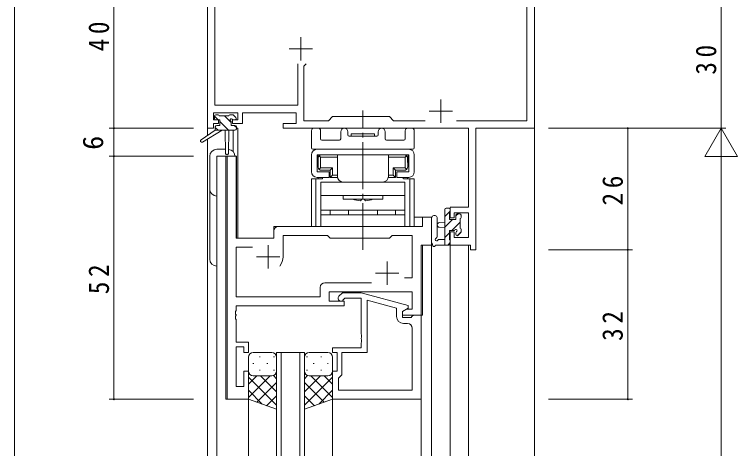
# Model space of a CAD drawing. Units: millimetres on the paper. Extents: x -397 to 397, y -282 to 282.
# Drawn here: x -393.9 to -239.1, y 90.7 to 183.7 of the extents above; entities that cross this region are included whole.
import ezdxf
from ezdxf.enums import TextEntityAlignment as Align

# ---------------------------------------------------------------- set-up
doc = ezdxf.new("R2010")
doc.units = ezdxf.units.MM
doc.linetypes.add('USER2', pattern=[13, 10, -1, 1, -1])
for name, color, linetype, lineweight in [('0-1_YKK_ZWAK', 7, 'Continuous', 18), ('0-3_YKK_11', 7, 'Continuous', 18), ('0-4_YKK_12', 2, 'Continuous', 18), ('0-5_YKK_13', 4, 'Continuous', 18), ('0-6_YKK_D', 6, 'Continuous', 18)]:
    doc.layers.add(name, color=color, linetype=linetype, lineweight=lineweight)
doc.styles.add('ＭＳ ゴシック', font='')
doc.styles.get('ＭＳ ゴシック').set_extended_font_data('MS Gothic')

msp = doc.modelspace()

# ---------------------------------------------------------------- linework, layer by layer
at = {"layer": '0-1_YKK_ZWAK'}
msp.add_line((-393.908, -245.7), (-393.908, 279.3), dxfattribs=at)
at = {"layer": '0-3_YKK_11'}
for p, q in [((-352.605, 199.3), (-352.605, 159.3)), ((-282.605, 159.3), (-282.605, 189.3)), ((-350.975, 164.23), (-350.975, 187.67)), ((-284.235, 187.67), (-284.235, 160.93)), ((-332.605, 178.8), (-332.605, 173.8)), ((-335.105, 176.3), (-330.105, 176.3)), ((-333.255, 173.1), (-333.255, 164.23)), ((-331.955, 172.6), (-331.455, 173.1)), ((-331.955, 160.93), (-331.955, 172.6)), ((-333.255, 164.23), (-350.975, 164.23)), ((-302.605, 165.5), (-302.605, 160.5)), ((-351.305, 162.6), (-346.105, 162.6)), ((-351.305, 161.1), (-351.305, 162.6)), ((-346.105, 162.6), (-346.105, 161.1)), ((-345.105, 162.6), (-333.585, 162.6)), ((-345.105, 160.3), (-345.105, 162.6)), ((-333.585, 162.6), (-333.585, 160.3)), ((-305.105, 163), (-300.105, 163)), ((-350.205, 161.1), (-351.305, 161.1)), ((-350.205, 160.3), (-350.205, 161.1)), ((-347.205, 161.1), (-347.205, 160.3)), ((-346.105, 161.1), (-347.205, 161.1)), ((-325.805, 161.8), (-326.675, 160.93)), ((-313.605, 161.8), (-325.805, 161.8)), ((-312.735, 160.93), (-313.605, 161.8)), ((-351.305, 160.3), (-350.205, 160.3)), ((-351.305, 159.3), (-351.305, 160.3)), ((-347.205, 160.3), (-345.105, 160.3)), ((-336.405, 160.3), (-336.405, 159.3)), ((-333.585, 160.3), (-336.405, 160.3)), ((-326.675, 160.93), (-331.955, 160.93)), ((-305.956, 160.93), (-312.735, 160.93)), ((-284.235, 160.93), (-299.255, 160.93)), ((-352.605, 159.3), (-351.305, 159.3)), ((-336.405, 159.3), (-296.735, 159.3)), ((-296.735, 159.3), (-296.735, 142.4)), ((-295.105, 159.3), (-282.605, 159.3)), ((-295.105, 133.3), (-295.105, 159.3)), ((-346.475, 153.3), (-348.405, 153.3)), ((-348.405, 153.3), (-348.405, 101.3)), ((-346.475, 135.8), (-346.475, 153.3)), ((-300.605, 142.4), (-300.605, 140.1)), ((-296.735, 142.4), (-300.605, 142.4)), ((-299.805, 141.2), (-296.735, 141.2)), ((-299.805, 140.1), (-299.805, 141.2)), ((-296.735, 141.2), (-296.735, 135.93)), ((-306.535, 140.3), (-306.535, 138.3)), ((-304.605, 140.3), (-306.535, 140.3)), ((-304.605, 134.3), (-304.605, 140.3)), ((-300.605, 140.1), (-299.805, 140.1)), ((-306.535, 138.3), (-337.405, 138.3)), ((-338.405, 137.3), (-338.405, 135.8)), ((-336.405, 136.37), (-326.875, 136.37)), ((-336.405, 131.8), (-336.405, 136.37)), ((-326.875, 136.37), (-326.305, 135.8)), ((-313.605, 135.8), (-313.035, 136.37)), ((-313.035, 136.37), (-308.735, 136.37)), ((-308.735, 136.37), (-308.735, 127.3)), ((-300.605, 137.1), (-300.605, 134.3)), ((-299.805, 137.1), (-300.605, 137.1)), ((-299.805, 135.93), (-299.805, 137.1)), ((-338.405, 135.8), (-346.475, 135.8)), ((-326.305, 135.8), (-313.605, 135.8)), ((-296.735, 135.93), (-299.805, 135.93)), ((-346.475, 133.87), (-342.956, 133.87)), ((-346.475, 123.23), (-346.475, 133.87)), ((-339.605, 134.3), (-339.605, 129.3)), ((-306.805, 134.3), (-304.605, 134.3)), ((-306.805, 119.3), (-306.805, 134.3)), ((-300.605, 134.3), (-296.305, 134.3)), ((-296.305, 134.3), (-296.305, 133.3)), ((-296.305, 133.3), (-295.105, 133.3)), ((-342.105, 131.8), (-337.105, 131.8)), ((-314.105, 130.8), (-314.105, 125.8)), ((-316.605, 128.3), (-311.605, 128.3)), ((-308.735, 127.3), (-310.439, 127.3)), ((-317.456, 126.23), (-327.435, 126.23)), ((-317.456, 126.23), (-327.435, 126.23)), ((-328.435, 125.23), (-328.435, 123.23)), ((-326.505, 124.3), (-308.735, 124.3)), ((-326.505, 122.3), (-326.505, 124.3)), ((-324.429, 123.324), (-323.654, 124.1)), ((-323.654, 124.1), (-319.708, 124.1)), ((-319.708, 124.1), (-309.605, 121.393)), ((-308.735, 124.3), (-308.735, 120.6)), ((-328.435, 123.23), (-346.475, 123.23)), ((-323.305, 122.3), (-326.505, 122.3)), ((-323.157, 122.9), (-323.581, 122.476)), ((-323.305, 121.3), (-323.305, 122.3)), ((-319.705, 122.9), (-323.157, 122.9)), ((-319.705, 115.258), (-319.705, 122.9)), ((-318.405, 122.508), (-318.405, 111.3)), ((-312.105, 120.82), (-318.405, 122.508)), ((-346.475, 121.3), (-323.305, 121.3)), ((-346.475, 120.258), (-346.475, 121.3)), ((-312.105, 119), (-312.105, 120.82)), ((-309.605, 120.793), (-310.805, 120.1)), ((-309.605, 121.393), (-309.605, 120.793)), ((-346.595, 120.075), (-346.475, 120.258)), ((-346.595, 119.525), (-346.595, 120.075)), ((-346.475, 119.342), (-346.595, 119.525)), ((-346.595, 119.075), (-346.475, 119.258)), ((-346.475, 119.258), (-346.475, 119.342)), ((-309.939, 120.6), (-310.805, 120.1)), ((-310.805, 120.1), (-310.805, 119.3)), ((-310.805, 120.1), (-310.805, 118.8)), ((-310.805, 119.3), (-306.805, 119.3)), ((-308.735, 120.6), (-309.939, 120.6)), ((-308.805, 119), (-308.505, 119.3)), ((-308.505, 119.3), (-306.805, 119.3)), ((-306.805, 119.3), (-306.805, 101.3)), ((-346.595, 118.525), (-346.595, 119.075)), ((-346.475, 118.342), (-346.595, 118.525)), ((-346.475, 113.5), (-346.475, 118.342)), ((-310.805, 118.8), (-309.005, 118.8)), ((-309.005, 118.8), (-308.805, 119)), ((-309.735, 117.5), (-310.605, 117.5)), ((-308.735, 103.23), (-308.735, 116.5)), ((-319.585, 115.075), (-319.705, 115.258)), ((-319.585, 114.525), (-319.585, 115.075)), ((-343.805, 113.5), (-346.475, 113.5)), ((-343.805, 111.3), (-343.805, 113.5)), ((-319.705, 114.342), (-319.585, 114.525)), ((-319.705, 114.258), (-319.705, 114.342)), ((-319.585, 114.075), (-319.705, 114.258)), ((-319.705, 113.342), (-319.585, 113.525)), ((-319.705, 112.3), (-319.705, 113.342)), ((-319.585, 113.525), (-319.585, 114.075)), ((-346.475, 112.5), (-344.805, 112.5)), ((-346.475, 104), (-346.475, 112.5)), ((-344.805, 112.5), (-344.805, 111.3)), ((-325.805, 112.3), (-319.705, 112.3)), ((-325.805, 111.3), (-325.805, 112.3)), ((-344.805, 111.3), (-343.805, 111.3)), ((-324.805, 111.3), (-325.805, 111.3)), ((-324.805, 107.3), (-324.805, 111.3)), ((-323.805, 111.3), (-323.805, 106.5)), ((-318.405, 111.3), (-323.805, 111.3)), ((-344.805, 107.3), (-344.805, 104)), ((-343.805, 107.3), (-344.805, 107.3)), ((-343.805, 101.3), (-343.805, 107.3)), ((-325.805, 107.3), (-324.805, 107.3)), ((-325.805, 101.3), (-325.805, 107.3)), ((-324.305, 106), (-324.505, 105.8)), ((-324.505, 105.8), (-324.505, 103.23)), ((-323.805, 106.5), (-324.305, 106)), ((-344.805, 104), (-346.475, 104)), ((-324.505, 103.23), (-308.735, 103.23)), ((-324.505, 103.23), (-308.735, 103.23)), ((-348.405, 101.3), (-343.805, 101.3)), ((-306.805, 101.3), (-325.805, 101.3))]:
    msp.add_line(p, q, dxfattribs=at)
for centre, radius, start, end in [((-337.405, 137.3), 1, 90.00001, 179.99999), ((-339.605, 131.8), 3.2, 321.63348, 359.99999), ((-327.435, 125.23), 1, 90.00001, 179.99999), ((-324.005, 122.9), 0.6, 134.99999, 315.00001), ((-310.605, 119), 1.5, 180.00001, 269.99999), ((-309.735, 116.5), 1, 0.00001, 89.99999)]:
    msp.add_arc(centre, radius, start, end, dxfattribs=at)
at = {"layer": '0-4_YKK_12'}
for p, q in [((-352.605, 199.3), (-352.605, 157.763)), ((-282.605, 199.3), (-282.605, -0.7)), ((-347.105, 158.9), (-347.105, 154.32)), ((-346.105, 159.3), (-346.405, 159.3)), ((-346.105, 159.3), (-346.105, 135.8)), ((-352.605, 156.973), (-352.605, -0.7)), ((-346.405, 153.3), (-350.605, 153.3)), ((-350.605, 153.3), (-350.605, -0.7)), ((-348.675, 101.3), (-348.675, 153.3)), ((-346.405, 153.3), (-346.405, 135.8)), ((-304.605, 140.3), (-308.305, 140.3)), ((-304.605, -0.7), (-304.605, 140.3)), ((-338.405, 138.3), (-309.105, 138.3)), ((-338.405, 135.8), (-338.405, 138.3)), ((-346.405, 135.8), (-338.405, 135.8)), ((-306.535, 119.3), (-306.535, 134.298)), ((-300.605, 134.3), (-296.705, 134.3)), ((-300.605, 134.3), (-300.605, -0.7)), ((-296.705, 134.3), (-296.705, -0.7)), ((-307.105, 119.3), (-306.535, 119.3)), ((-337.805, 111.301), (-331.805, 111.301)), ((-337.805, -0.7), (-337.805, 111.301)), ((-336.805, 111.301), (-336.805, -0.7)), ((-332.805, -0.7), (-332.805, 111.301)), ((-331.805, 111.301), (-331.805, -0.7)), ((-343.805, 101.3), (-348.675, 101.3)), ((-343.805, -0.7), (-343.805, 101.3)), ((-325.805, -0.7), (-325.805, 101.8)), ((-306.805, -0.7), (-306.805, 101.3))]:
    msp.add_line(p, q, dxfattribs=at)
at = {"layer": '0-5_YKK_13', "linetype": 'USER2'}
msp.add_line((-319.305, 133.3), (-319.305, 163.1), dxfattribs=at)
at = {"layer": '0-5_YKK_13'}
for p, q in [((-351.105, 161.4), (-351.105, 161.9)), ((-350.285, 161.1), (-351.104, 161.92)), ((-350.805, 162.2), (-350.305, 162.2)), ((-349.905, 161.1), (-350.805, 161.1)), ((-350.105, 162), (-348.005, 162)), ((-349.905, 159.9), (-349.905, 161.1)), ((-347.505, 160.566), (-348.939, 162)), ((-347.805, 162.2), (-347.205, 162.2)), ((-346.705, 161.1), (-347.044, 161.1)), ((-346.993, 162.112), (-346.493, 161.612)), ((-350.905, 159.6), (-350.905, 158.9)), ((-350.33, 158.9), (-350.905, 159.476)), ((-350.605, 159.9), (-349.905, 159.9)), ((-348.085, 158.9), (-349.905, 160.721)), ((-347.505, 160.639), (-347.505, 159.9)), ((-347.505, 159.9), (-346.705, 159.9)), ((-346.405, 159.466), (-346.839, 159.9)), ((-346.405, 159.6), (-346.405, 159.2)), ((-350.905, 158.9), (-353.972, 156.849)), ((-349.405, 158.9), (-353.65, 156.343)), ((-346.705, 158.9), (-350.905, 158.9)), ((-348.805, 158.9), (-348.703, 153.892)), ((-348.003, 158.9), (-348.103, 153.892)), ((-330.305, 155.1), (-330.305, 158.8)), ((-329.805, 159.3), (-328.875, 159.3)), ((-328.375, 158.8), (-328.375, 157.03)), ((-324.055, 157.03), (-324.055, 158.55)), ((-322.555, 158.55), (-322.555, 157.9)), ((-321.805, 158.1), (-316.805, 158.1)), ((-321.805, 157.6), (-321.805, 158.1)), ((-316.805, 157.6), (-316.805, 158.1)), ((-316.055, 157.9), (-316.055, 158.55)), ((-314.555, 158.55), (-314.555, 157.03)), ((-310.235, 157.03), (-310.235, 158.8)), ((-309.735, 159.3), (-308.805, 159.3)), ((-308.305, 158.8), (-308.305, 155.1)), ((-328.075, 156.73), (-324.355, 156.73)), ((-322.255, 157.6), (-316.355, 157.6)), ((-321.805, 157.6), (-316.805, 157.6)), ((-314.255, 156.73), (-310.535, 156.73)), ((-352.105, 153.3), (-352.105, 131.3)), ((-348.721, 154.8), (-350.605, 154.8)), ((-350.605, 129.8), (-350.605, 153.3)), ((-350.605, 153.3), (-346.705, 153.3)), ((-330.305, 150), (-330.305, 153.6)), ((-308.605, 154.8), (-330.005, 154.8)), ((-329.105, 154.8), (-309.505, 154.8)), ((-329.105, 150), (-329.105, 153.6)), ((-329.105, 153.6), (-309.505, 153.6)), ((-328.955, 153.6), (-327.005, 153.6)), ((-328.955, 153.6), (-328.955, 151.6)), ((-328.355, 153.1), (-328.65, 153.395)), ((-324.755, 153.6), (-328.155, 153.6)), ((-324.755, 149), (-324.755, 153.6)), ((-310.455, 153.6), (-313.855, 153.6)), ((-313.855, 149), (-313.855, 153.6)), ((-310.255, 153.1), (-309.96, 153.395)), ((-309.655, 151.6), (-309.655, 153.6)), ((-309.505, 150), (-309.505, 153.6)), ((-308.305, 153.6), (-308.305, 150)), ((-328.905, 152), (-328.855, 152)), ((-328.905, 151), (-328.905, 152)), ((-328.855, 152.9), (-328.855, 152)), ((-328.355, 153.1), (-324.755, 153.1)), ((-328.355, 153.1), (-328.355, 150.8)), ((-313.855, 153.1), (-310.255, 153.1)), ((-310.255, 153.1), (-310.255, 150.8)), ((-309.755, 152.9), (-309.755, 152)), ((-328.905, 151), (-328.855, 151)), ((-328.355, 150.8), (-328.65, 150.505)), ((-328.355, 150.8), (-325.805, 150.8)), ((-326.305, 150.3), (-328.155, 150.3)), ((-326.305, 150.3), (-325.805, 150.8)), ((-326.305, 150.3), (-326.305, 148.8)), ((-325.805, 149.3), (-325.805, 150.8)), ((-310.255, 150.8), (-312.805, 150.8)), ((-312.805, 149.3), (-312.805, 150.8)), ((-312.305, 150.3), (-312.805, 150.8)), ((-312.305, 150.3), (-312.305, 148.8)), ((-310.455, 150.3), (-312.305, 150.3)), ((-310.255, 150.8), (-309.96, 150.505)), ((-309.705, 151), (-309.755, 151)), ((-326.555, 150), (-329.105, 150)), ((-329.105, 148.8), (-326.555, 148.8)), ((-328.875, 148.5), (-328.875, 148.8)), ((-327.925, 148.8), (-327.925, 148.5)), ((-326.555, 148.8), (-326.555, 150)), ((-326.305, 148.8), (-324.755, 148.8)), ((-313.855, 149.3), (-312.805, 149.3)), ((-313.855, 148.8), (-312.305, 148.8)), ((-312.805, 149.3), (-312.305, 148.8)), ((-309.505, 150), (-312.055, 150)), ((-312.055, 148.8), (-312.055, 150)), ((-312.055, 148.8), (-309.505, 148.8)), ((-310.685, 148.5), (-310.685, 148.8)), ((-309.735, 148.5), (-309.735, 148.8)), ((-330.305, 138.3), (-330.305, 148.5)), ((-327.975, 148.5), (-330.305, 148.5)), ((-329.355, 138.3), (-329.355, 148.5)), ((-328.305, 147.8), (-328.305, 141.8)), ((-310.305, 147.8), (-328.305, 147.8)), ((-315.055, 147.8), (-323.555, 147.8)), ((-310.635, 148.5), (-308.305, 148.5)), ((-310.305, 141.8), (-310.305, 147.8)), ((-309.255, 138.3), (-309.255, 148.5)), ((-308.305, 138.3), (-308.305, 148.5)), ((-328.305, 144.9), (-310.305, 144.9)), ((-323.555, 144.9), (-323.555, 144.1)), ((-323.555, 144.1), (-315.055, 144.1)), ((-318.755, 143.8), (-319.055, 144.1)), ((-315.055, 144.1), (-315.055, 144.9)), ((-328.305, 138.3), (-328.305, 142.3)), ((-328.305, 141.8), (-310.305, 141.8)), ((-326.305, 140.8), (-326.305, 141.8)), ((-322.405, 141.8), (-322.405, 140.8)), ((-316.205, 141.8), (-316.205, 140.8)), ((-312.305, 141.8), (-312.305, 140.8)), ((-310.305, 142.3), (-310.305, 138.3)), ((-301.805, 134.3), (-301.805, 141.9)), ((-300.605, 141.591), (-301.805, 140.391)), ((-301.505, 142.2), (-300.905, 142.2)), ((-300.805, 141.1), (-300.805, 139.8)), ((-300.605, 141.9), (-300.605, 141.3)), ((-298.951, 141), (-299.405, 140.546)), ((-299.105, 141), (-298.605, 141)), ((-328.305, 140.8), (-310.305, 140.8)), ((-312.305, 140.8), (-326.305, 140.8)), ((-304.605, 140.028), (-304.605, 134.866)), ((-303.405, 140.028), (-303.402, 136.067)), ((-300.151, 139.8), (-301.805, 138.146)), ((-300.805, 139.8), (-299.405, 139.8)), ((-299.405, 139.8), (-299.405, 140.7)), ((-298.505, 140), (-298.505, 137.9)), ((-298.305, 140.7), (-298.305, 140.2)), ((-308.305, 138.3), (-330.305, 138.3)), ((-301.805, 139.2), (-302.95, 139.098)), ((-301.805, 138), (-302.95, 138.102)), ((-298.505, 139.201), (-300.306, 137.4)), ((-300.805, 136.901), (-301.805, 135.901)), ((-300.805, 137.4), (-300.805, 135.4)), ((-299.866, 137.4), (-300.805, 137.4)), ((-299.405, 136.6), (-299.405, 136.939)), ((-298.305, 137.156), (-299.157, 136.304)), ((-298.393, 136.888), (-298.893, 136.388)), ((-298.305, 137.7), (-298.305, 137.1)), ((-302.986, 135.5), (-301.805, 135.5)), ((-300.605, 134.856), (-301.161, 134.3)), ((-300.605, 135.2), (-300.605, 134.6)), ((-300.905, 134.3), (-303.586, 134.3)), ((-343.805, 110.3), (-343.805, 107.3)), ((-338.805, 111.3), (-342.805, 111.3)), ((-341.47, 110.352), (-341.27, 110.352)), ((-338.44, 110.352), (-338.24, 110.352)), ((-337.805, 107.3), (-337.805, 110.3)), ((-331.805, 107.3), (-331.805, 110.3)), ((-331.17, 110.352), (-331.37, 110.352)), ((-330.805, 111.3), (-326.805, 111.3)), ((-328.14, 110.352), (-328.34, 110.352)), ((-325.805, 110.3), (-325.805, 107.3)), ((-342.885, 108.937), (-342.685, 108.937)), ((-339.855, 108.937), (-339.655, 108.937)), ((-329.755, 108.937), (-329.955, 108.937)), ((-326.725, 108.937), (-326.925, 108.937)), ((-343.805, 101.3), (-343.805, 107.3)), ((-341.47, 107.522), (-341.27, 107.522)), ((-338.44, 107.522), (-338.24, 107.522)), ((-337.805, 99.157), (-337.805, 107.3)), ((-331.805, 107.3), (-331.805, 99.157)), ((-331.17, 107.522), (-331.37, 107.522)), ((-328.14, 107.522), (-328.34, 107.522)), ((-325.805, 101.3), (-325.805, 107.3)), ((-342.013, 106.3), (-343.805, 104.508)), ((-339.185, 106.3), (-343.805, 101.68)), ((-343.805, 106.032), (-337.805, 100.032)), ((-342.805, 106.3), (-339.205, 106.3)), ((-342.405, 106.3), (-338.805, 106.3)), ((-341.245, 106.3), (-337.805, 102.86)), ((-338.473, 106.357), (-337.805, 105.689)), ((-331.137, 106.357), (-331.805, 105.689)), ((-328.365, 106.3), (-331.805, 102.86)), ((-325.805, 106.032), (-331.805, 100.032)), ((-327.205, 106.3), (-330.805, 106.3)), ((-330.426, 106.3), (-325.805, 101.68)), ((-326.805, 106.3), (-330.405, 106.3)), ((-327.597, 106.3), (-325.805, 104.508)), ((-337.805, 104.851), (-342.001, 100.656)), ((-331.805, 104.851), (-327.609, 100.656)), ((-343.805, 103.203), (-340.844, 100.243)), ((-325.805, 103.203), (-328.766, 100.243)), ((-337.805, 99.157), (-343.805, 101.3)), ((-337.805, 102.023), (-339.917, 99.911)), ((-331.805, 102.023), (-329.694, 99.911)), ((-331.805, 99.157), (-325.805, 101.3))]:
    msp.add_line(p, q, dxfattribs=at)
for points in [[(-327.005, 153.6), (-311.605, 153.6), (-309.655, 153.6)], [(-309.705, 151), (-309.705, 152), (-309.755, 152)], [(-326.305, 148.8), (-325.805, 149.3), (-324.755, 149.3)], [(-319.855, 143.8), (-319.555, 144.1), (-319.055, 144.1)]]:
    msp.add_lwpolyline(points, dxfattribs=at)
for centre, radius, start, end in [((-350.805, 161.9), 0.3, 90, 180), ((-350.805, 161.4), 0.3, 180, 270), ((-350.305, 162), 0.2, 0, 90), ((-347.805, 162), 0.2, 90, 180), ((-347.505, 161.1), 0.25, 33.05573, 236.94427), ((-347.044, 161.4), 0.3, 213.05573, 270), ((-347.205, 161.9), 0.3, 45, 90), ((-346.705, 161.4), 0.3, 270, 45), ((-350.605, 159.6), 0.3, 90, 180), ((-347.805, 160.639), 0.3, 0, 56.94427), ((-346.705, 159.6), 0.3, 0, 90), ((-346.705, 159.2), 0.3, 270, 0), ((-329.805, 158.8), 0.5, 90, 180), ((-328.875, 158.8), 0.5, 360, 90), ((-323.305, 158.55), 0.75, 0, 180), ((-322.255, 157.9), 0.3, 180, 270), ((-316.355, 157.9), 0.3, 270, 0), ((-315.305, 158.55), 0.75, 0, 180), ((-309.735, 158.8), 0.5, 90, 180), ((-308.805, 158.8), 0.5, 360, 90), ((-353.805, 156.6), 0.3, 123.76905, 301.06147), ((-328.075, 157.03), 0.3, 180, 270), ((-324.355, 157.03), 0.3, 270, 360), ((-314.255, 157.03), 0.3, 180, 270), ((-310.535, 157.03), 0.3, 270, 360), ((-330.005, 155.1), 0.3, 180, 270), ((-308.605, 155.1), 0.3, 270, 0), ((-350.605, 153.3), 1.5, 90, 180), ((-348.403, 153.898), 0.3, 181.16963, 358.85539), ((-348.205, 153.3), 1.5, 0, 85.40479), ((-329.105, 153.6), 1.2, 90, 180), ((-328.155, 152.9), 0.7, 90, 180), ((-310.455, 152.9), 0.7, 0, 90), ((-309.505, 153.6), 1.2, 0, 90), ((-328.155, 151), 0.7, 180, 270), ((-310.455, 151), 0.7, 270, 0), ((-329.105, 150), 1.2, 180, 270), ((-323.555, 149), 1.2, 180, 270), ((-315.055, 149), 1.2, 270, 0), ((-309.505, 150), 1.2, 270, 0), ((-350.605, 146.3), 1.5, 180, 270), ((-319.305, 151.603), 7.823, 253.55533, 265.96393), ((-319.305, 151.603), 7.823, 274.03607, 286.44467), ((-301.505, 141.9), 0.3, 90, 180), ((-300.905, 141.9), 0.3, 0, 90), ((-300.805, 141.3), 0.2, 270, 0), ((-299.105, 140.7), 0.3, 90, 180), ((-298.605, 140.7), 0.3, 0, 90), ((-304.005, 140.028), 0.6, 0.04023, 180.04023), ((-298.505, 140.2), 0.2, 270, 0), ((-302.905, 138.6), 0.5, 95.09207, 264.90793), ((-298.505, 137.7), 0.2, 0, 90), ((-299.866, 137.7), 0.3, 270, 326.94427), ((-299.405, 137.4), 0.25, 303.05573, 146.94427), ((-299.105, 136.939), 0.3, 123.05573, 180), ((-299.105, 136.6), 0.3, 180, 315), ((-298.605, 137.1), 0.3, 315, 0), ((-304.305, 134.866), 0.3, 180, 229.47122), ((-303.505, 135.5), 0.3, 109.18976, 330), ((-303.702, 136.067), 0.3, 289.18976, 0.04023), ((-302.986, 135.2), 0.3, 90, 150), ((-300.805, 135.2), 0.2, 360, 90), ((-304.695, 134.41), 0.3, 349.47122, 49.47122), ((-304.105, 134.3), 0.3, 169.47122, 330), ((-303.586, 134), 0.3, 90, 150), ((-300.905, 134.6), 0.3, 270, 0), ((-350.605, 131.3), 1.5, 180, 270), ((-342.805, 110.3), 1, 90, 180), ((-338.805, 110.3), 1, 0, 90), ((-330.805, 110.3), 1, 90, 180), ((-326.805, 110.3), 1, 0, 90), ((-342.805, 107.3), 1, 180, 270), ((-342.805, 107.3), 1, 180, 270), ((-338.805, 107.3), 1, 270, 0), ((-338.805, 107.3), 1, 270, 0), ((-330.805, 107.3), 1, 180, 270), ((-330.805, 107.3), 1, 180, 270), ((-326.805, 107.3), 1, 270, 0), ((-326.805, 107.3), 1, 270, 0)]:
    msp.add_arc(centre, radius, start, end, dxfattribs=at)
at = {"layer": '0-6_YKK_D'}
for p, q in [((-372.605, 159.3), (-372.605, 199.3)), ((-242.605, 189.3), (-242.605, 159.3)), ((-355.605, 159.3), (-373.605, 159.3)), ((-355.605, 159.3), (-373.605, 159.3)), ((-372.605, 159.3), (-372.605, 153.3)), ((-279.605, 159.3), (-241.605, 159.3)), ((-279.605, 159.3), (-261.605, 159.3)), ((-279.605, 159.3), (-241.605, 159.3)), ((-262.605, 159.3), (-262.605, 133.3)), ((-242.605, 159.3), (-246.105, 153.238)), ((-242.605, 159.3), (-242.605, 147.176)), ((-242.605, 159.3), (-239.105, 153.238)), ((-355.605, 153.3), (-373.605, 153.3)), ((-355.605, 153.3), (-373.605, 153.3)), ((-372.605, 153.3), (-372.605, 101.3)), ((-246.105, 153.238), (-239.105, 153.238)), ((-242.605, 152.3), (-242.605, -133.7)), ((-279.605, 133.3), (-261.605, 133.3)), ((-279.605, 133.3), (-261.605, 133.3)), ((-262.605, 133.3), (-262.605, 101.3)), ((-355.605, 101.3), (-373.605, 101.3)), ((-279.605, 101.3), (-261.605, 101.3))]:
    msp.add_line(p, q, dxfattribs=at)
for centre, start, end in [((-372.605, 159.3), 90, 270), ((-372.605, 159.3), 90, 270), ((-372.605, 159.3), 270, 90), ((-372.605, 159.3), 270, 90), ((-262.605, 159.3), 90, 270), ((-262.605, 159.3), 270, 90), ((-372.605, 153.3), 90, 270), ((-372.605, 153.3), 90, 270), ((-372.605, 153.3), 270, 90), ((-372.605, 153.3), 270, 90), ((-262.605, 133.3), 90, 270), ((-262.605, 133.3), 90, 270), ((-262.605, 133.3), 270, 90), ((-262.605, 133.3), 270, 90), ((-372.605, 101.3), 90, 270), ((-372.605, 101.3), 270, 90), ((-262.605, 101.3), 90, 270), ((-262.605, 101.3), 270, 90)]:
    msp.add_arc(centre, 0.106, start, end, dxfattribs=at)

# ---------------------------------------------------------------- texts
at = {"layer": '0-6_YKK_D', "color": 7, "style": 'ＭＳ ゴシック'}
msp.add_text('6', height=4.399, rotation=90, dxfattribs=at).set_placement((-373.605, 154.7), align=Align.BOTTOM_LEFT)
at = {"layer": '0-6_YKK_D', "color": 7, "char_height": 4.399, "attachment_point": 7, "rotation": 90, "style": 'ＭＳ ゴシック'}
for s, insert in [('\\T1.37;\\W0.9;40', (-373.605, 175.78)), ('\\T1.37;\\W0.9;30', (-243.605, 170.78)), ('\\T1.37;\\W0.9;26', (-263.605, 142.78)), ('\\T1.37;\\W0.9;52', (-373.605, 123.78)), ('\\T1.37;\\W0.9;32', (-263.605, 113.78))]:
    msp.add_mtext(s, dxfattribs=dict(at, insert=insert))

doc.saveas('drawing.dxf')
